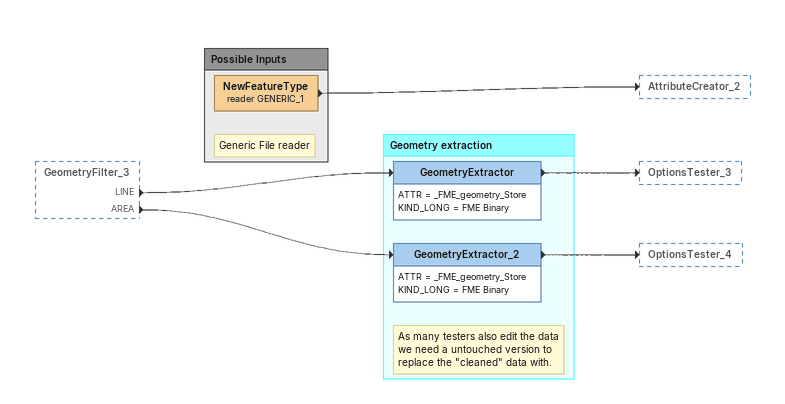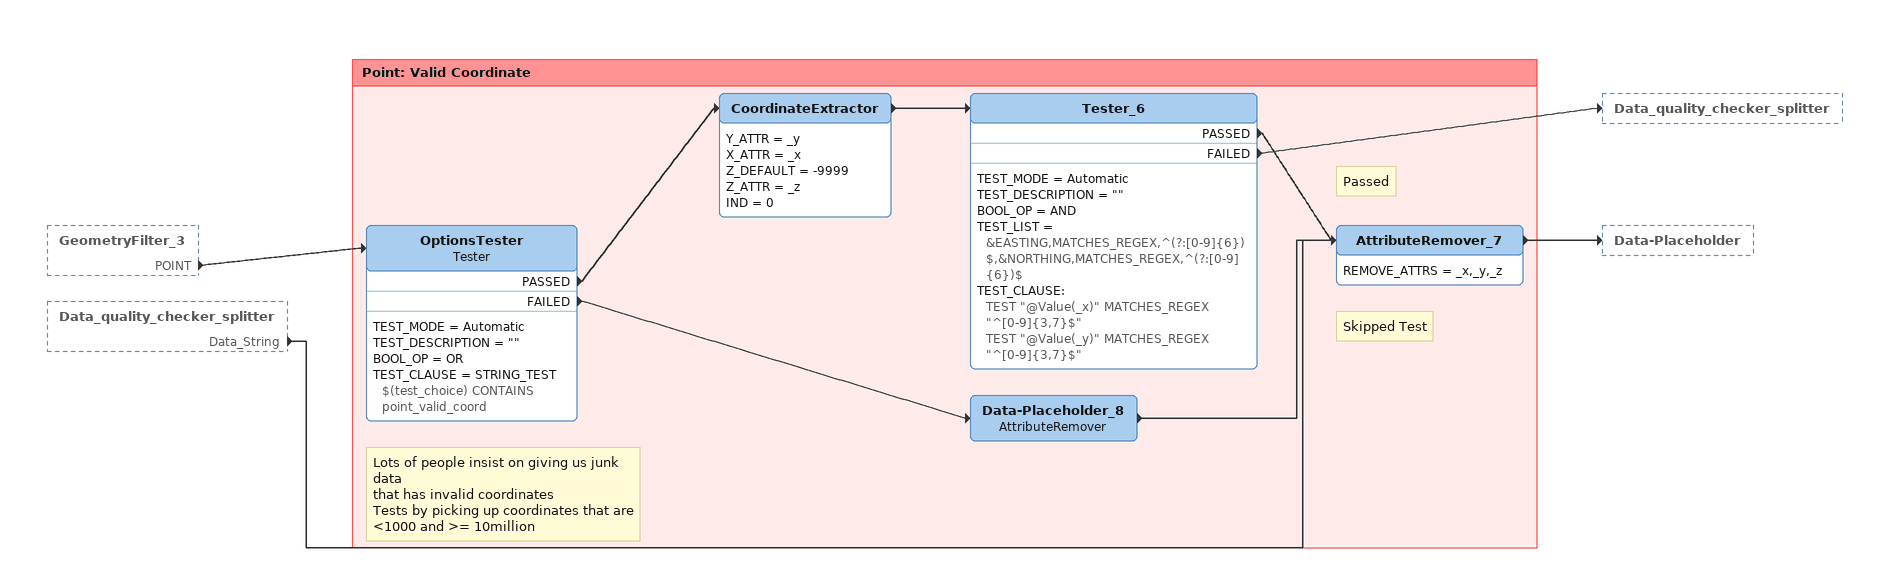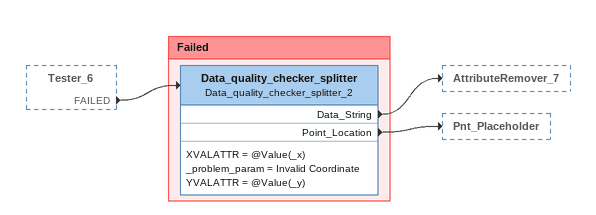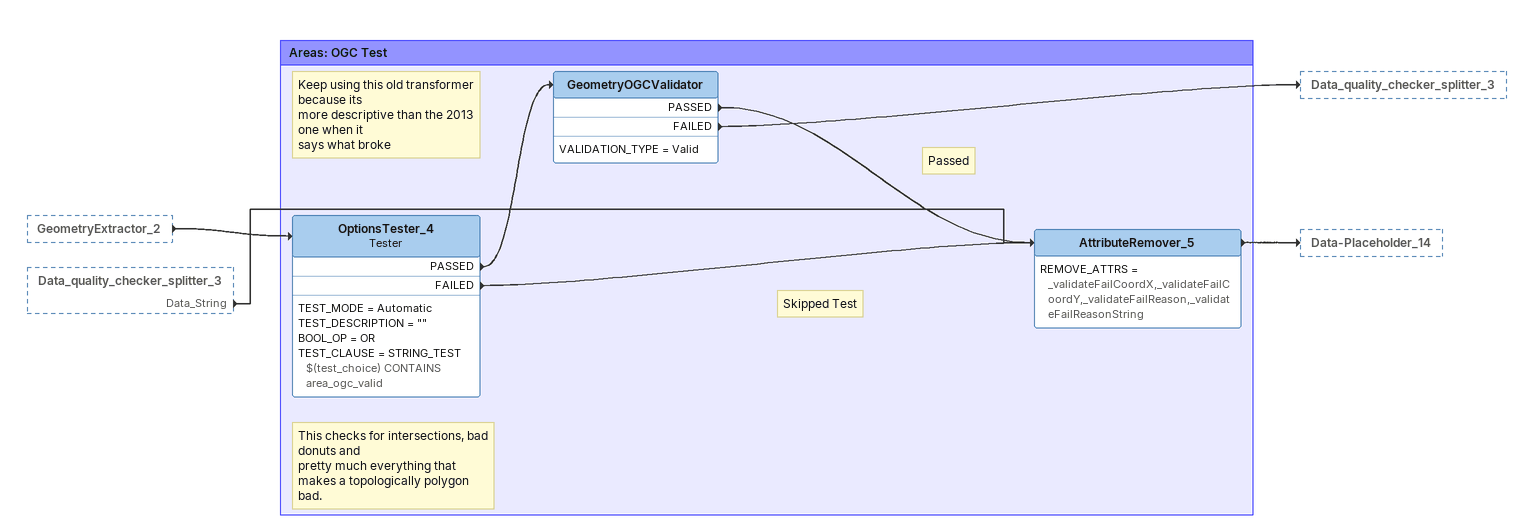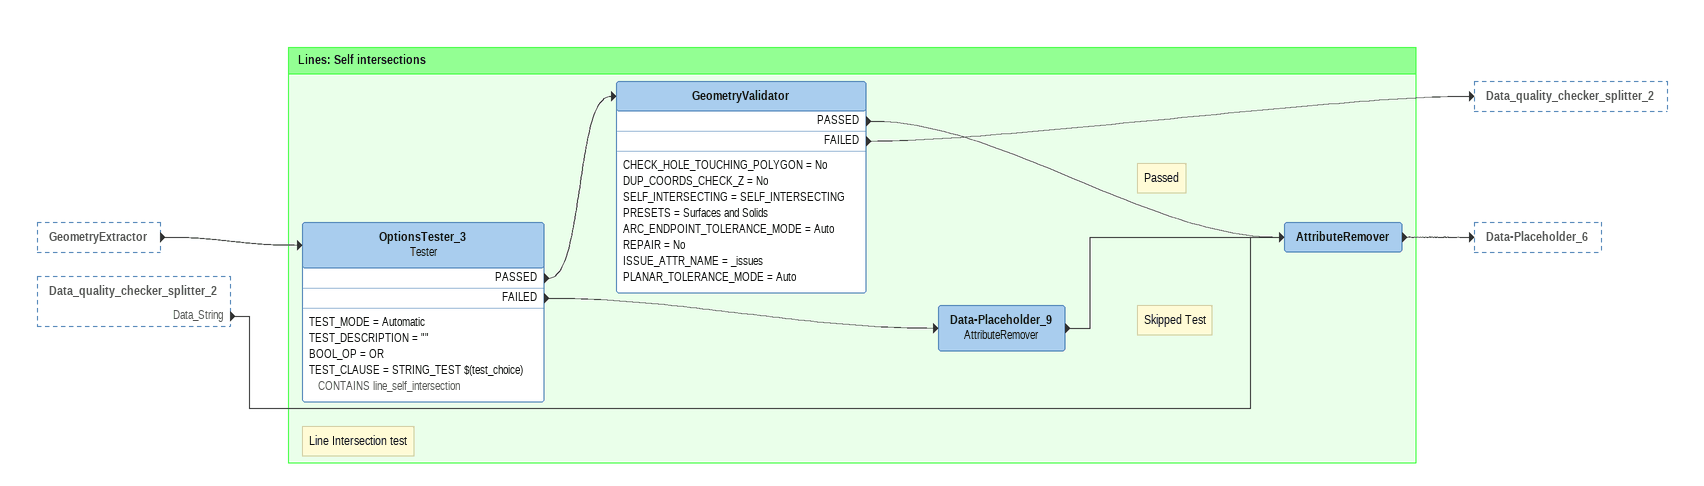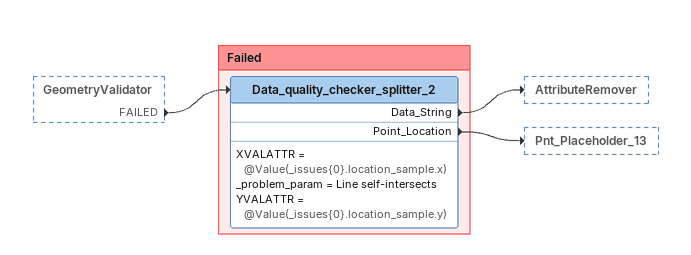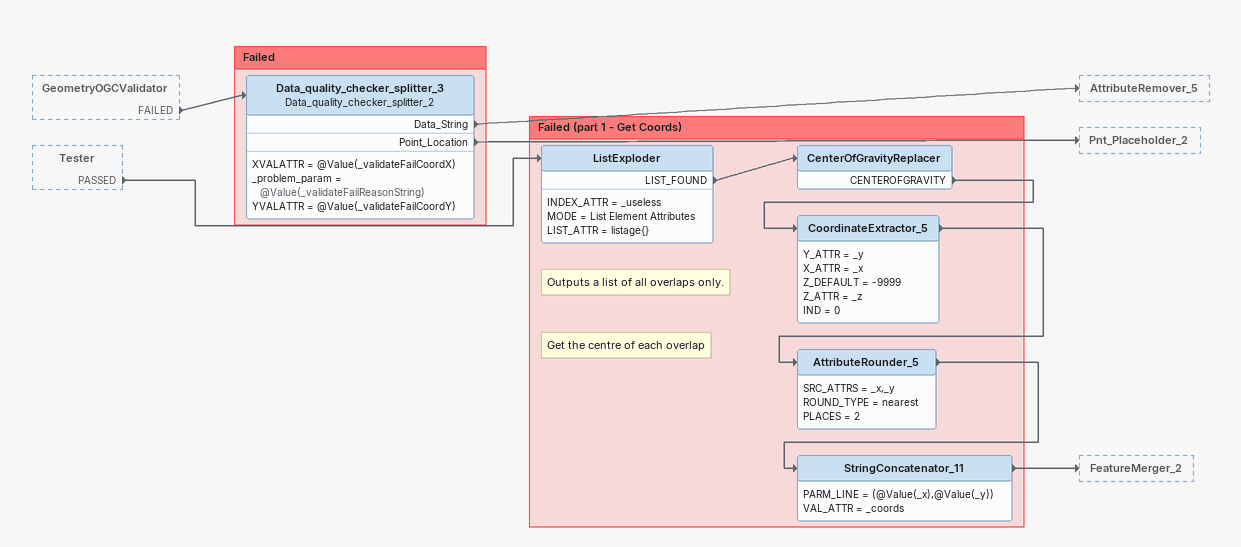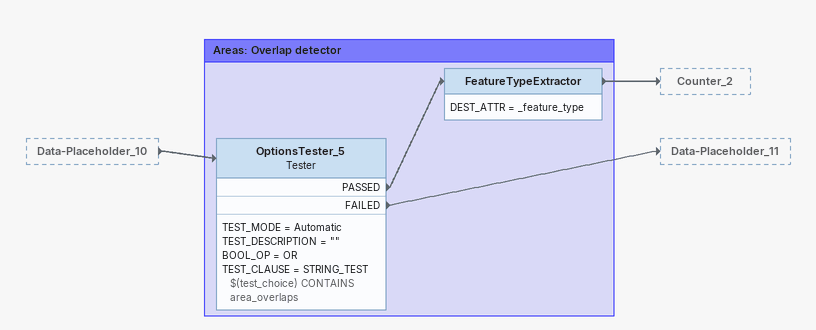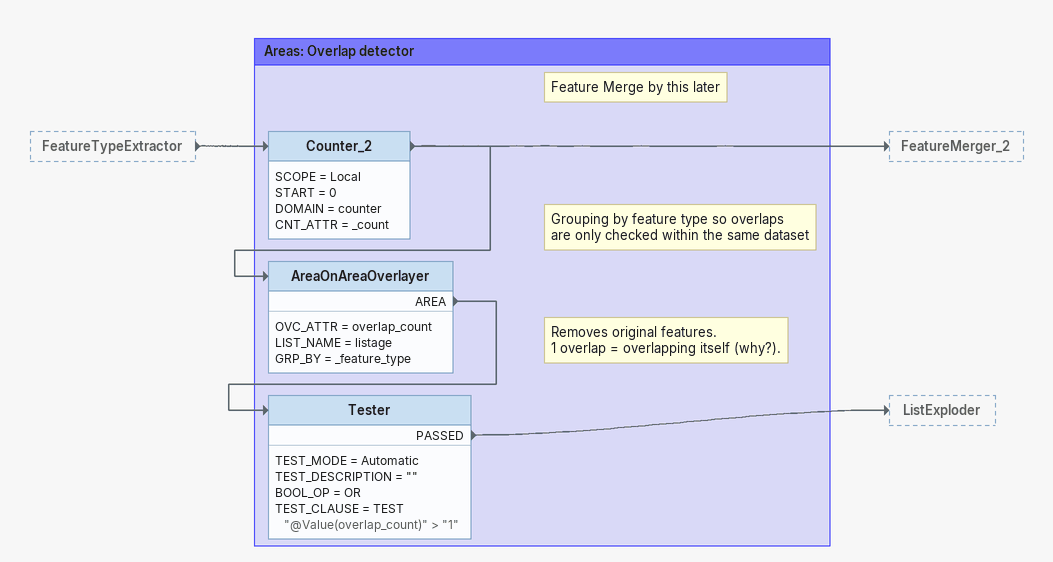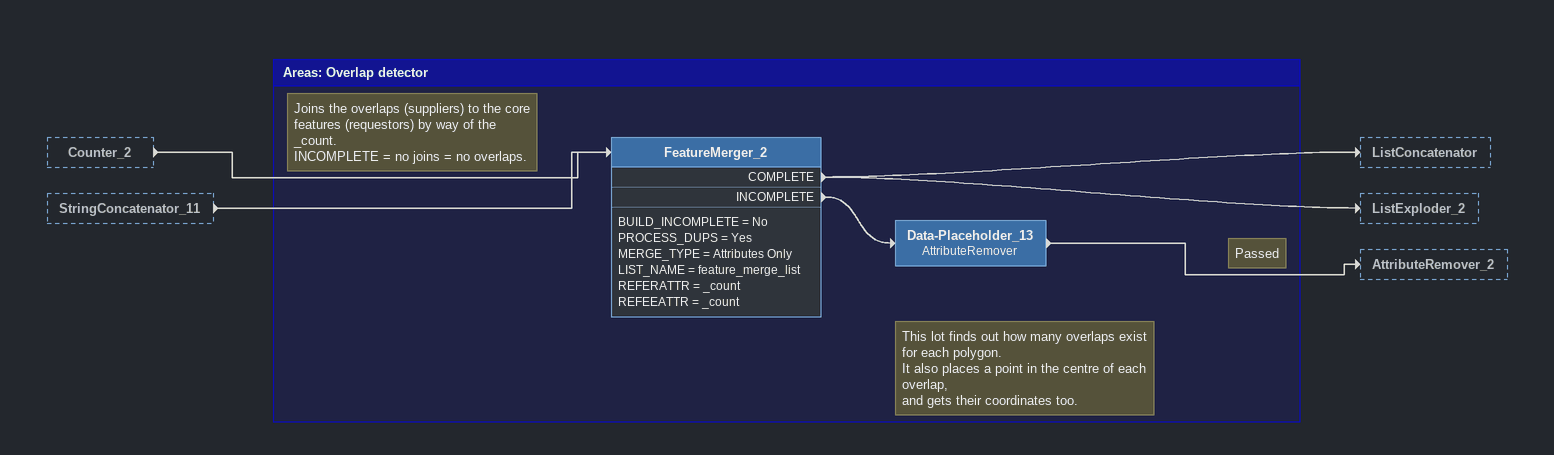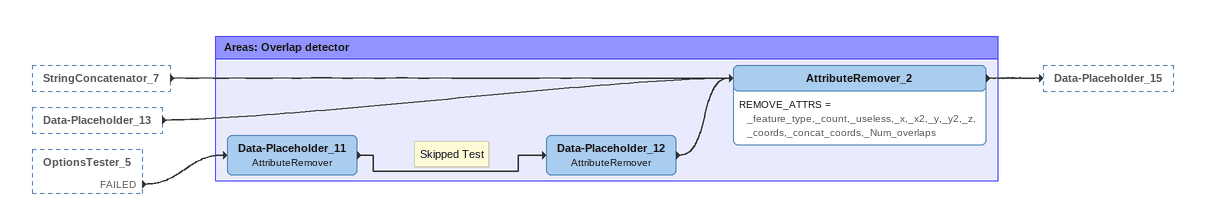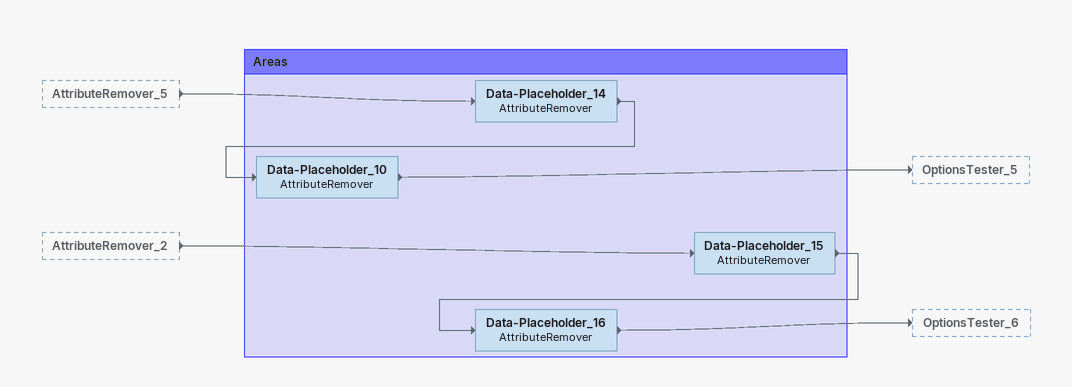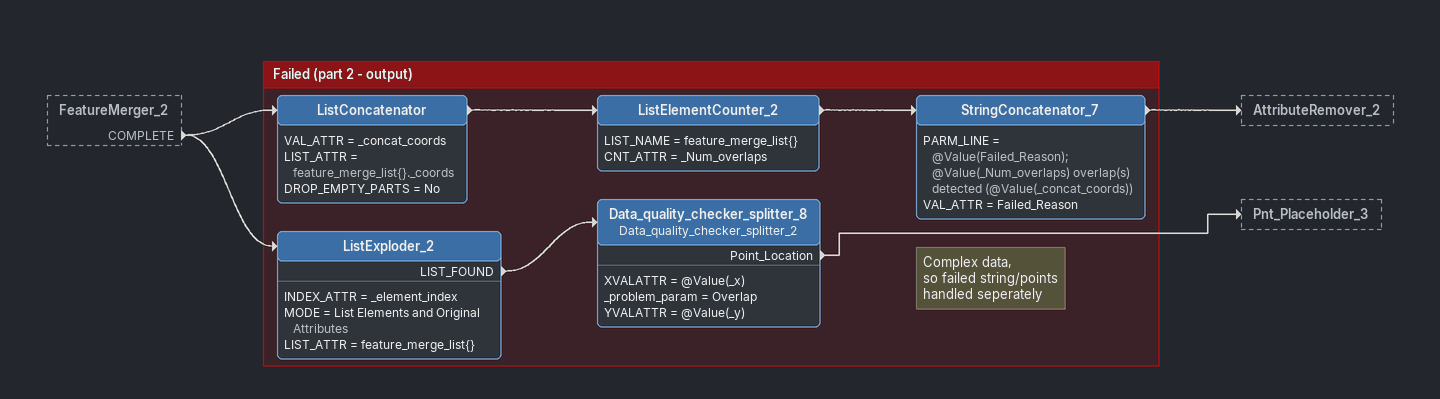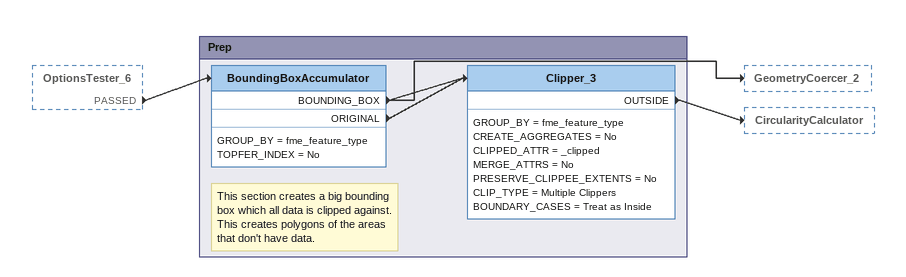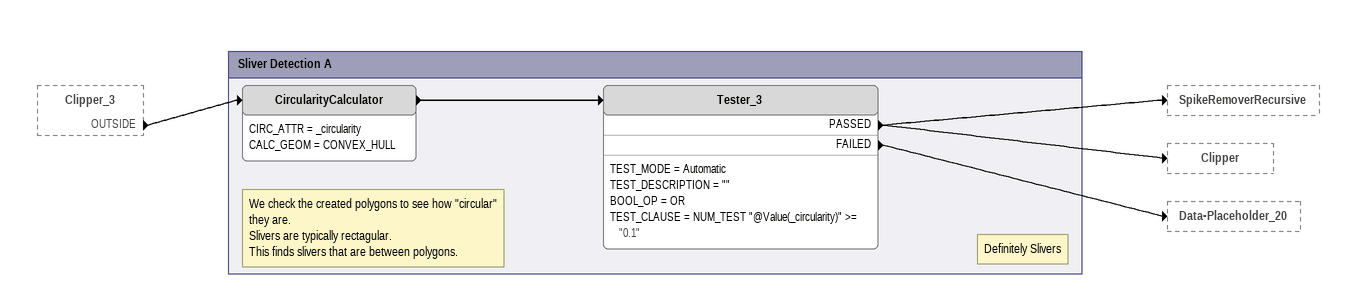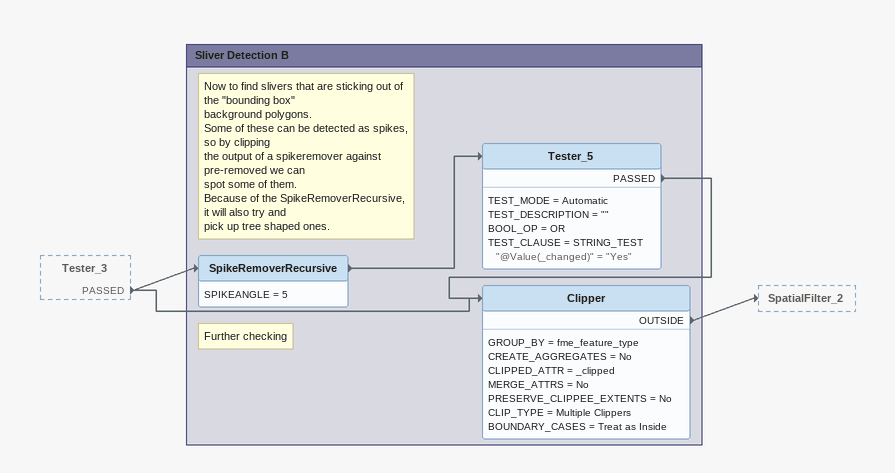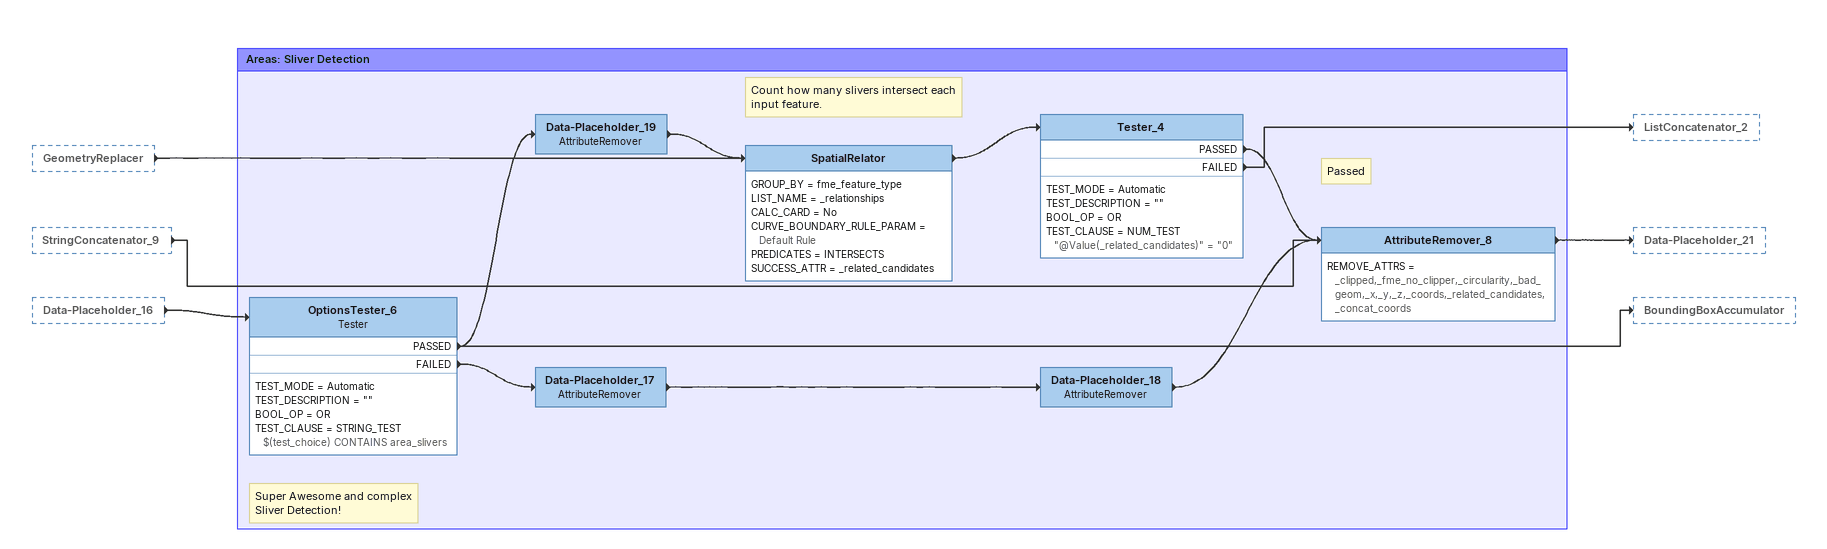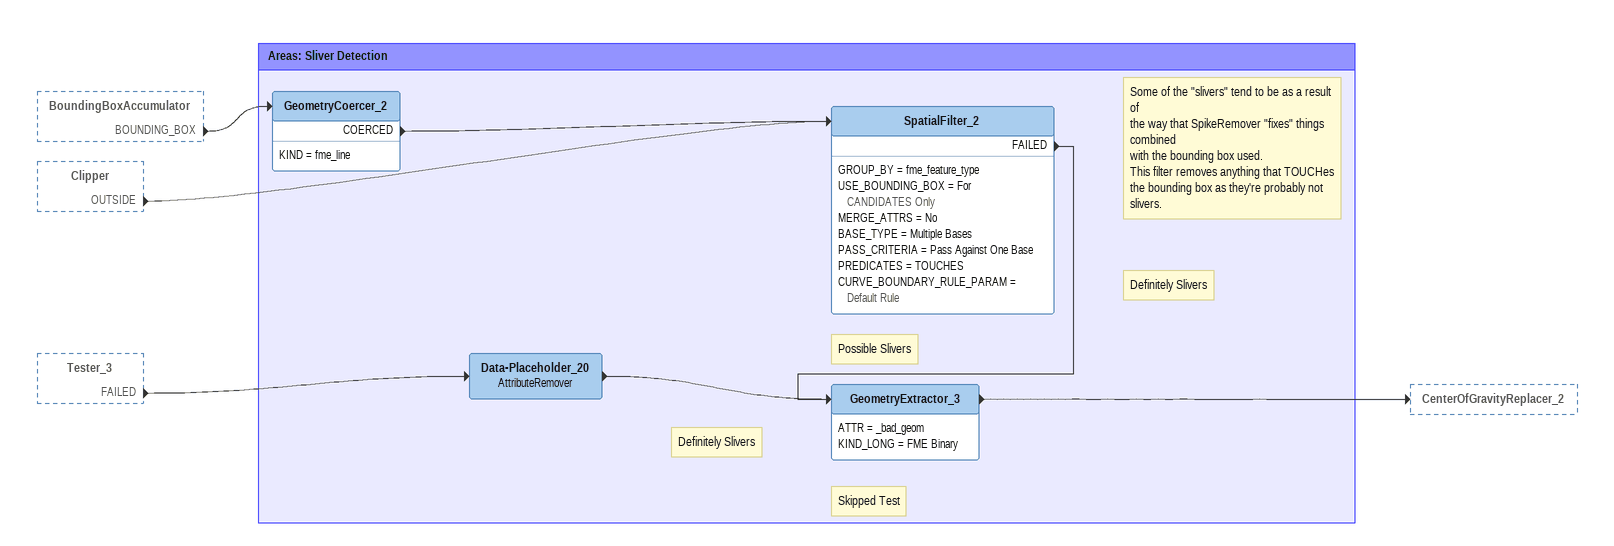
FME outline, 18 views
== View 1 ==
GeometryFilter_3 [outside]
    LINE -> GeometryExtractor
    AREA -> GeometryExtractor_2

Bookmark: Possible Inputs
Note: Generic File reader
NewFeatureType (reader GENERIC_1)
    -> AttributeCreator_2

Bookmark: Geometry extraction
GeometryExtractor
    ATTR = _FME_geometry_Store
    KIND_LONG = FME Binary
    -> OptionsTester_3
Note: As many testers also edit the data / we need a untouched version to / replace the "cleaned" data with.
GeometryExtractor_2
    ATTR = _FME_geometry_Store
    KIND_LONG = FME Binary
    -> OptionsTester_4

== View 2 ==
GeometryFilter_3 [outside]
    POINT -> OptionsTester
Data_quality_checker_splitter [outside]
    Data_String -> AttributeRemover_7

Bookmark: Point: Valid Coordinate
Note: Lots of people insist on giving us junk data / that has invalid coordinates / Tests by picking up coordinates that are <1000 and >= 10million
OptionsTester: Tester
    TEST_MODE = Automatic
    TEST_DESCRIPTION = ""
    BOOL_OP = OR
    TEST_CLAUSE = STRING_TEST $(test_choice) CONTAINS point_valid_coord
    PASSED -> CoordinateExtractor
    FAILED -> Data-Placeholder_8
CoordinateExtractor
    Y_ATTR = _y
    X_ATTR = _x
    Z_DEFAULT = -9999
    Z_ATTR = _z
    IND = 0
    -> Tester_6
Tester_6
    TEST_MODE = Automatic
    TEST_DESCRIPTION = ""
    BOOL_OP = AND
    TEST_LIST = &EASTING,MATCHES_REGEX,^(?:[0-9]{6})$,&NORTHING,MATCHES_REGEX,^(?:[0-9]{6})$
    TEST_CLAUSE:
      TEST "@Value(_x)" MATCHES_REGEX "^[0-9]{3,7}$"
      TEST "@Value(_y)" MATCHES_REGEX "^[0-9]{3,7}$"
    PASSED -> AttributeRemover_7
    FAILED -> Data_quality_checker_splitter
Data-Placeholder_8: AttributeRemover
    -> AttributeRemover_7
Note: Passed
Note: Skipped Test
AttributeRemover_7
    REMOVE_ATTRS = _x,_y,_z
    -> Data-Placeholder

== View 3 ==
Tester_6 [outside]
    FAILED -> Data_quality_checker_splitter

Bookmark: Failed
Data_quality_checker_splitter: Data_quality_checker_splitter_2
    XVALATTR = @Value(_x)
    _problem_param = Invalid Coordinate
    YVALATTR = @Value(_y)
    Data_String -> AttributeRemover_7
    Point_Location -> Pnt_Placeholder

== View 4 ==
GeometryExtractor_2 [outside]
    -> OptionsTester_4
Data_quality_checker_splitter_3 [outside]
    Data_String -> AttributeRemover_5

Bookmark: Areas: OGC Test
Note: This checks for intersections, bad donuts and / pretty much everything that makes a topologically polygon bad.
OptionsTester_4: Tester
    TEST_MODE = Automatic
    TEST_DESCRIPTION = ""
    BOOL_OP = OR
    TEST_CLAUSE = STRING_TEST $(test_choice) CONTAINS area_ogc_valid
    PASSED -> GeometryOGCValidator
    FAILED -> AttributeRemover_5
Note: Keep using this old transformer because its / more descriptive than the 2013 one when it / says what broke
Note: Skipped Test
GeometryOGCValidator
    VALIDATION_TYPE = Valid
    PASSED -> AttributeRemover_5
    FAILED -> Data_quality_checker_splitter_3
Note: Passed
AttributeRemover_5
    REMOVE_ATTRS = _validateFailCoordX,_validateFailCoordY,_validateFailReason,_validateFailReasonString
    -> Data-Placeholder_14

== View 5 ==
GeometryExtractor [outside]
    -> OptionsTester_3
Data_quality_checker_splitter_2 [outside]
    Data_String -> AttributeRemover

Bookmark: Lines: Self intersections
Note: Line Intersection test
OptionsTester_3: Tester
    TEST_MODE = Automatic
    TEST_DESCRIPTION = ""
    BOOL_OP = OR
    TEST_CLAUSE = STRING_TEST $(test_choice) CONTAINS line_self_intersection
    PASSED -> GeometryValidator
    FAILED -> Data-Placeholder_9
GeometryValidator
    CHECK_HOLE_TOUCHING_POLYGON = No
    DUP_COORDS_CHECK_Z = No
    SELF_INTERSECTING = SELF_INTERSECTING
    PRESETS = Surfaces and Solids
    ARC_ENDPOINT_TOLERANCE_MODE = Auto
    REPAIR = No
    ISSUE_ATTR_NAME = _issues
    PLANAR_TOLERANCE_MODE = Auto
    PASSED -> AttributeRemover
    FAILED -> Data_quality_checker_splitter_2
Data-Placeholder_9: AttributeRemover
    -> AttributeRemover
Note: Passed
Note: Skipped Test
AttributeRemover
    -> Data-Placeholder_6

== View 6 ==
GeometryValidator [outside]
    FAILED -> Data_quality_checker_splitter_2

Bookmark: Failed
Data_quality_checker_splitter_2
    XVALATTR = @Value(_issues{0}.location_sample.x)
    _problem_param = Line self-intersects
    YVALATTR = @Value(_issues{0}.location_sample.y)
    Data_String -> AttributeRemover
    Point_Location -> Pnt_Placeholder_13

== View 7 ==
GeometryOGCValidator [outside]
    FAILED -> Data_quality_checker_splitter_3
Tester [outside]
    PASSED -> ListExploder

Bookmark: Failed
Data_quality_checker_splitter_3: Data_quality_checker_splitter_2
    XVALATTR = @Value(_validateFailCoordX)
    _problem_param = @Value(_validateFailReasonString)
    YVALATTR = @Value(_validateFailCoordY)
    Data_String -> AttributeRemover_5
    Point_Location -> Pnt_Placeholder_2

Bookmark: Failed (part 1 - Get Coords)
Note: Outputs a list of all overlaps only.
ListExploder
    INDEX_ATTR = _useless
    MODE = List Element Attributes
    LIST_ATTR = listage{}
    LIST_FOUND -> CenterOfGravityReplacer
CenterOfGravityReplacer
    CENTEROFGRAVITY -> CoordinateExtractor_5
CoordinateExtractor_5
    Y_ATTR = _y
    X_ATTR = _x
    Z_DEFAULT = -9999
    Z_ATTR = _z
    IND = 0
    -> AttributeRounder_5
AttributeRounder_5
    SRC_ATTRS = _x,_y
    ROUND_TYPE = nearest
    PLACES = 2
    -> StringConcatenator_11
Note: Get the centre of each overlap
StringConcatenator_11
    PARM_LINE = (@Value(_x),@Value(_y))
    VAL_ATTR = _coords
    -> FeatureMerger_2

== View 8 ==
Data-Placeholder_10 [outside]
    -> OptionsTester_5

Bookmark: Areas: Overlap detector
OptionsTester_5: Tester
    TEST_MODE = Automatic
    TEST_DESCRIPTION = ""
    BOOL_OP = OR
    TEST_CLAUSE = STRING_TEST $(test_choice) CONTAINS area_overlaps
    PASSED -> FeatureTypeExtractor
    FAILED -> Data-Placeholder_11
FeatureTypeExtractor
    DEST_ATTR = _feature_type
    -> Counter_2

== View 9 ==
FeatureTypeExtractor [outside]
    -> Counter_2

Bookmark: Areas: Overlap detector
Note: Feature Merge by this later
Counter_2
    SCOPE = Local
    START = 0
    DOMAIN = counter
    CNT_ATTR = _count
    -> AreaOnAreaOverlayer
    -> FeatureMerger_2
Note: Grouping by feature type so overlaps / are only checked within the same dataset
AreaOnAreaOverlayer
    OVC_ATTR = overlap_count
    LIST_NAME = listage
    GRP_BY = _feature_type
    AREA -> Tester
Note: Removes original features. / 1 overlap = overlapping itself (why?).
Tester
    TEST_MODE = Automatic
    TEST_DESCRIPTION = ""
    BOOL_OP = OR
    TEST_CLAUSE = TEST "@Value(overlap_count)" > "1"
    PASSED -> ListExploder

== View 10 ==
Counter_2 [outside]
    -> FeatureMerger_2
StringConcatenator_11 [outside]
    -> FeatureMerger_2

Bookmark: Areas: Overlap detector
Note: Joins the overlaps (suppliers) to the core features (requestors) by way of the _count. / INCOMPLETE = no joins = no overlaps.
FeatureMerger_2
    BUILD_INCOMPLETE = No
    PROCESS_DUPS = Yes
    MERGE_TYPE = Attributes Only
    LIST_NAME = feature_merge_list
    REFERATTR = _count
    REFEEATTR = _count
    COMPLETE -> ListConcatenator
    COMPLETE -> ListExploder_2
    INCOMPLETE -> Data-Placeholder_13
Note: This lot finds out how many overlaps exist for each polygon. / It also places a point in the centre of each overlap, / and gets their coordinates too.
Note: Passed
Data-Placeholder_13: AttributeRemover
    -> AttributeRemover_2

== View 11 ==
StringConcatenator_7 [outside]
    -> AttributeRemover_2
Data-Placeholder_13 [outside]
    -> AttributeRemover_2
OptionsTester_5 [outside]
    FAILED -> Data-Placeholder_11

Bookmark: Areas: Overlap detector
Data-Placeholder_11: AttributeRemover
    -> Data-Placeholder_12
Note: Skipped Test
Data-Placeholder_12: AttributeRemover
    -> AttributeRemover_2
AttributeRemover_2
    REMOVE_ATTRS = _feature_type,_count,_useless,_x,_x2,_y,_y2,_z,_coords,_concat_coords,_Num_overlaps
    -> Data-Placeholder_15

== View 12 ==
AttributeRemover_5 [outside]
    -> Data-Placeholder_14
AttributeRemover_2 [outside]
    -> Data-Placeholder_15

Bookmark: Areas
Data-Placeholder_14: AttributeRemover
    -> Data-Placeholder_10
Data-Placeholder_10: AttributeRemover
    -> OptionsTester_5
Data-Placeholder_15: AttributeRemover
    -> Data-Placeholder_16
Data-Placeholder_16: AttributeRemover
    -> OptionsTester_6

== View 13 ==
FeatureMerger_2 [outside]
    COMPLETE -> ListConcatenator
    COMPLETE -> ListExploder_2

Bookmark: Failed (part 2 - output)
ListConcatenator
    VAL_ATTR = _concat_coords
    LIST_ATTR = feature_merge_list{}._coords
    DROP_EMPTY_PARTS = No
    -> ListElementCounter_2
ListElementCounter_2
    LIST_NAME = feature_merge_list{}
    CNT_ATTR = _Num_overlaps
    -> StringConcatenator_7
Note: Complex data, / so failed string/points / handled seperately
StringConcatenator_7
    PARM_LINE = @Value(Failed_Reason); @Value(_Num_overlaps) overlap(s) detected (@Value(_concat_coords))
    VAL_ATTR = Failed_Reason
    -> AttributeRemover_2
ListExploder_2
    INDEX_ATTR = _element_index
    MODE = List Elements and Original Attributes
    LIST_ATTR = feature_merge_list{}
    LIST_FOUND -> Data_quality_checker_splitter_8
Data_quality_checker_splitter_8: Data_quality_checker_splitter_2
    XVALATTR = @Value(_x)
    _problem_param = Overlap
    YVALATTR = @Value(_y)
    Point_Location -> Pnt_Placeholder_3

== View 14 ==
OptionsTester_6 [outside]
    PASSED -> BoundingBoxAccumulator

Bookmark: Prep
Note: This section creates a big bounding / box which all data is clipped against. / This creates polygons of the areas / that don't have data.
BoundingBoxAccumulator
    GROUP_BY = fme_feature_type
    TOPFER_INDEX = No
    BOUNDING_BOX -> Clipper_3
    BOUNDING_BOX -> GeometryCoercer_2
    ORIGINAL -> Clipper_3
Clipper_3
    GROUP_BY = fme_feature_type
    CREATE_AGGREGATES = No
    CLIPPED_ATTR = _clipped
    MERGE_ATTRS = No
    PRESERVE_CLIPPEE_EXTENTS = No
    CLIP_TYPE = Multiple Clippers
    BOUNDARY_CASES = Treat as Inside
    OUTSIDE -> CircularityCalculator

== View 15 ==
Clipper_3 [outside]
    OUTSIDE -> CircularityCalculator

Bookmark: Sliver Detection A
Note: We check the created polygons to see how "circular" / they are. / Slivers are typically rectagular. / This finds slivers that are between polygons.
CircularityCalculator
    CIRC_ATTR = _circularity
    CALC_GEOM = CONVEX_HULL
    -> Tester_3
Note: Definitely Slivers
Tester_3
    TEST_MODE = Automatic
    TEST_DESCRIPTION = ""
    BOOL_OP = OR
    TEST_CLAUSE = NUM_TEST "@Value(_circularity)" >= "0.1"
    PASSED -> SpikeRemoverRecursive
    PASSED -> Clipper
    FAILED -> Data-Placeholder_20

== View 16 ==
Tester_3 [outside]
    PASSED -> SpikeRemoverRecursive
    PASSED -> Clipper

Bookmark: Sliver Detection B
Note: Now to find slivers that are sticking out of the "bounding box" / background polygons. / Some of these can be detected as spikes, so by clipping / the output of a spikeremover against pre-removed we can / spot some of them. / Because of the SpikeRemoverRecursive, it will also try and / pick up tree shaped ones.
Note: Further checking
SpikeRemoverRecursive
    SPIKEANGLE = 5
    -> Tester_5
Tester_5
    TEST_MODE = Automatic
    TEST_DESCRIPTION = ""
    BOOL_OP = OR
    TEST_CLAUSE = STRING_TEST "@Value(_changed)" = "Yes"
    PASSED -> Clipper
Clipper
    GROUP_BY = fme_feature_type
    CREATE_AGGREGATES = No
    CLIPPED_ATTR = _clipped
    MERGE_ATTRS = No
    PRESERVE_CLIPPEE_EXTENTS = No
    CLIP_TYPE = Multiple Clippers
    BOUNDARY_CASES = Treat as Inside
    OUTSIDE -> SpatialFilter_2

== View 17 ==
GeometryReplacer [outside]
    -> SpatialRelator
StringConcatenator_9 [outside]
    -> AttributeRemover_8
Data-Placeholder_16 [outside]
    -> OptionsTester_6

Bookmark: Areas: Sliver Detection
OptionsTester_6: Tester
    TEST_MODE = Automatic
    TEST_DESCRIPTION = ""
    BOOL_OP = OR
    TEST_CLAUSE = STRING_TEST $(test_choice) CONTAINS area_slivers
    PASSED -> BoundingBoxAccumulator
    FAILED -> Data-Placeholder_17
    PASSED -> Data-Placeholder_19
Data-Placeholder_19: AttributeRemover
    -> SpatialRelator
Note: Count how many slivers intersect each / input feature.
SpatialRelator
    GROUP_BY = fme_feature_type
    LIST_NAME = _relationships
    CALC_CARD = No
    CURVE_BOUNDARY_RULE_PARAM = Default Rule
    PREDICATES = INTERSECTS
    SUCCESS_ATTR = _related_candidates
    -> Tester_4
Tester_4
    TEST_MODE = Automatic
    TEST_DESCRIPTION = ""
    BOOL_OP = OR
    TEST_CLAUSE = NUM_TEST "@Value(_related_candidates)" = "0"
    PASSED -> AttributeRemover_8
    FAILED -> ListConcatenator_2
Note: Super Awesome and complex / Sliver Detection!
Data-Placeholder_17: AttributeRemover
    -> Data-Placeholder_18
Data-Placeholder_18: AttributeRemover
    -> AttributeRemover_8
Note: Passed
AttributeRemover_8
    REMOVE_ATTRS = _clipped,_fme_no_clipper,_circularity,_bad_geom,_x,_y,_z,_coords,_related_candidates,_concat_coords
    -> Data-Placeholder_21

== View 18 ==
BoundingBoxAccumulator [outside]
    BOUNDING_BOX -> GeometryCoercer_2
Clipper [outside]
    OUTSIDE -> SpatialFilter_2
Tester_3 [outside]
    FAILED -> Data-Placeholder_20

Bookmark: Areas: Sliver Detection
GeometryCoercer_2
    KIND = fme_line
    COERCED -> SpatialFilter_2
Note: Possible Slivers
Note: Some of the "slivers" tend to be as a result of / the way that SpikeRemover "fixes" things combined / with the bounding box used. / This filter removes anything that TOUCHes / the bounding box as they're probably not slivers.
SpatialFilter_2
    GROUP_BY = fme_feature_type
    USE_BOUNDING_BOX = For CANDIDATES Only
    MERGE_ATTRS = No
    BASE_TYPE = Multiple Bases
    PASS_CRITERIA = Pass Against One Base
    PREDICATES = TOUCHES
    CURVE_BOUNDARY_RULE_PARAM = Default Rule
    FAILED -> GeometryExtractor_3
Data-Placeholder_20: AttributeRemover
    -> GeometryExtractor_3
Note: Definitely Slivers
Note: Skipped Test
Note: Definitely Slivers
GeometryExtractor_3
    ATTR = _bad_geom
    KIND_LONG = FME Binary
    -> CenterOfGravityReplacer_2
